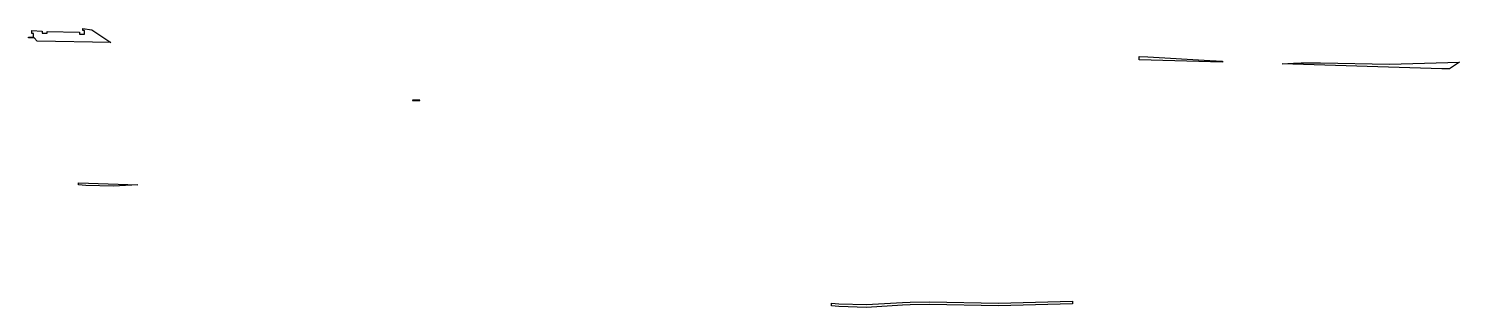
# Model space of a CAD drawing. Extents: x -717 to 1451, y -133302 to 233.
# Drawn here: x 411.9 to 491.3, y -71483.6 to -71468.1 of the extents above; entities that cross this region are included whole.
import ezdxf

# ---------------------------------------------------------------- set-up
doc = ezdxf.new("R2010")
doc.units = 0
for name, color, linetype, true_color in [('Объём_2563', 7, 'Continuous', 0xff8000), ('Объём_2570', 7, 'Continuous', 0x80ff00), ('Объём_2600', 7, 'Continuous', 0x808000)]:
    doc.layers.add(name, color=color, linetype=linetype, true_color=true_color)
doc.layers.add('Объём_2650', color=7, linetype='Continuous')

msp = doc.modelspace()

# ---------------------------------------------------------------- linework, layer by layer
at = {"color": 2}
msp.add_lwpolyline([(433.218, -71472.097), (433.229, -71472.104), (433.629, -71472.104), (433.641, -71472.097), (433.218, -71472.097)], dxfattribs=at)
at = {"layer": 'Объём_2563', "flags": 128}
msp.add_lwpolyline([(412.419, -71468.82), (412.236, -71468.636), (411.936, -71468.63), (411.936, -71468.6), (412.215, -71468.6), (412.215, -71468.4), (412.115, -71468.4), (412.115, -71468.237), (412.68, -71468.263), (412.68, -71468.387), (412.96, -71468.387), (412.96, -71468.28), (414.759, -71468.315), (414.759, -71468.428), (415.039, -71468.428), (415.039, -71468.228), (414.939, -71468.228), (414.939, -71468.128), (415.436, -71468.19), (416.503, -71468.901), (412.419, -71468.82), (412.419, -71468.82)], dxfattribs=at)
at = {"layer": 'Объём_2570', "flags": 128}
msp.add_lwpolyline([(469.832, -71483.379), (465.721, -71483.491), (461.895, -71483.423), (460.821, -71483.43), (460.399, -71483.45), (458.404, -71483.574), (456.875, -71483.529), (456.461, -71483.486), (456.461, -71483.336), (456.875, -71483.379), (458.404, -71483.424), (460.399, -71483.3), (460.821, -71483.28), (461.895, -71483.273), (465.721, -71483.341), (469.832, -71483.229), (469.832, -71483.379), (469.832, -71483.379)], dxfattribs=at)
at = {"layer": 'Объём_2600', "color": 5, "flags": 128}
msp.add_lwpolyline([(414.695, -71476.682), (418, -71476.781), (416.638, -71476.866), (415.108, -71476.821), (414.695, -71476.778), (414.695, -71476.682), (414.695, -71476.682)], dxfattribs=at)
at = {"layer": 'Объём_2650', "color": 6, "flags": 128}
for points in [[(478.153, -71469.988), (473.526, -71469.849), (473.526, -71469.677), (474.014, -71469.687), (477.445, -71469.892), (478.153, -71469.933), (478.153, -71469.988), (478.153, -71469.988)], [(490.312, -71470.353), (481.458, -71470.087), (482.091, -71470.048), (482.513, -71470.027), (483.586, -71470.02), (487.413, -71470.089), (491.289, -71469.983), (490.735, -71470.353), (490.312, -71470.353), (490.312, -71470.353)]]:
    msp.add_lwpolyline(points, dxfattribs=at)

doc.saveas('drawing.dxf')
